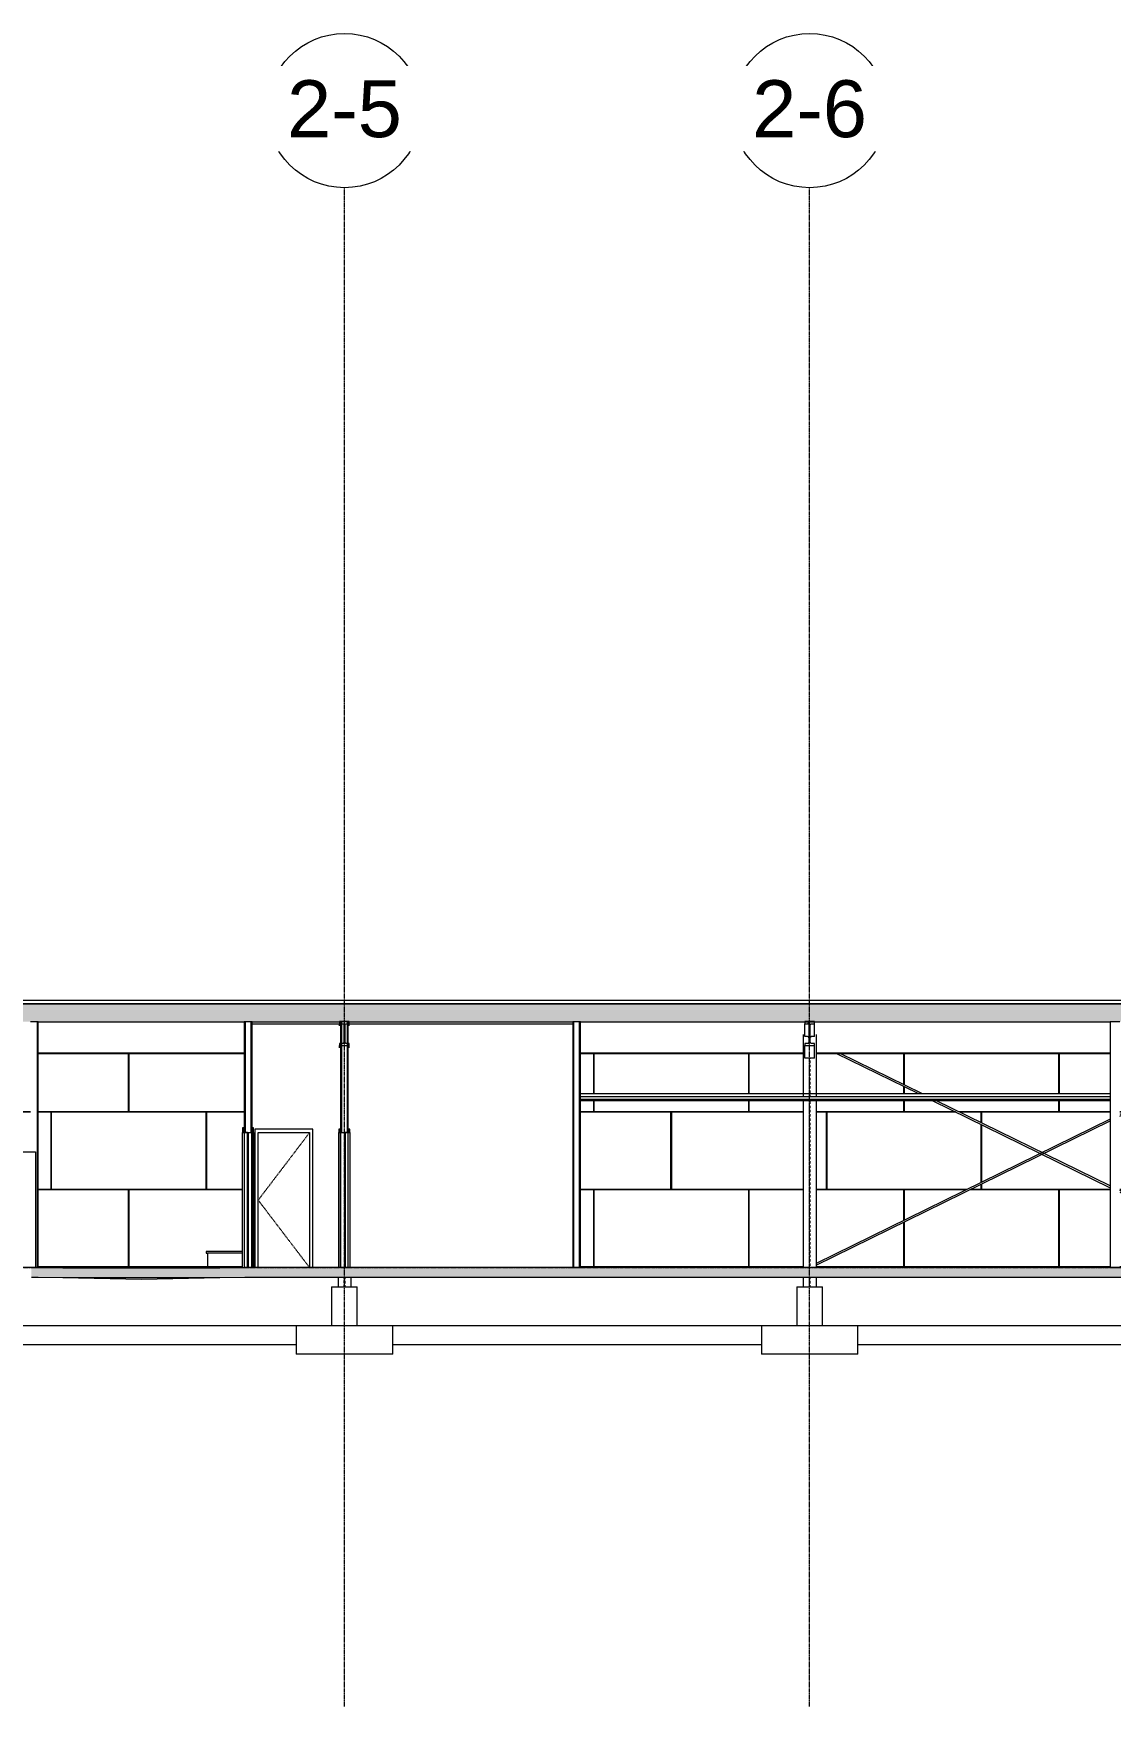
# Model space of a CAD drawing. Header units: inches. Extents: x -23565 to -43, y -324 to 853.
# Drawn here: x -17857 to -17186, y -273 to 768 of the extents above; entities that cross this region are included whole.
import ezdxf

# ---------------------------------------------------------------- set-up
doc = ezdxf.new("R2010")
doc.units = ezdxf.units.IN
doc.header["$MEASUREMENT"] = 0
for name, pattern in [('Dash 1_16_', [0.125, 0.0625, -0.0625]), ('Grid Line 1_2_', [0.875, 0.5, -0.125, 0.125, -0.125]), ('Hidden 1_8_', [0.1875, 0.125, -0.0625])]:
    doc.linetypes.add(name, pattern=pattern)
for name, color, linetype, lineweight in [('A-CLNG', 13, 'Continuous', 13), ('A-CLNG-PATT', 13, 'Continuous', 25), ('A-DOOR', 31, 'Continuous', 13), ('A-DOOR-FRAM', 31, 'Continuous', 9), ('A-FLOR', 192, 'Continuous', 13), ('A-FLOR-LEVL', 51, 'Continuous', 9), ('A-FLOR-PATT', 8, 'Continuous', 25), ('A-ROOF', 132, 'Continuous', 13), ('A-WALL', 113, 'Continuous', 13), ('A-WALL-PATT', 111, 'Continuous', 25), ('I-FURN', 30, 'Continuous', 13), ('I-WALL', 2, 'Continuous', 13), ('P-SANR-FIXT', 6, 'Continuous', 13), ('S-BEAM', 12, 'Continuous', 13), ('S-COLS', 52, 'Continuous', 13), ('S-FNDN', 32, 'Continuous', 13), ('S-GRID', 1, 'Continuous', 9), ('S-GRID-IDEN', 1, 'Continuous', 9)]:
    doc.layers.add(name, color=color, linetype=linetype, lineweight=lineweight)
doc.styles.add('Arial_1', font='arial.ttf', dxfattribs={"height": 35.407186})
pattern_1 = [(0, (-33539.073, 67.247), (61.44, 15.36), [2.534, -43.546, 2.534, -43.546, -245.76]), (0, (-33539.073, 67.247), (61.44, 15.36), [-92.16, 2.534, -89.626, 2.534, -43.546, -107.52]), (0, (-33539.073, 67.247), (61.44, 15.36), [-230.4, 2.534, -28.186, 2.534, -74.266]), (120, (-33516.033, 74.927), (-44.02215, 45.528601), [2.534, -43.546, 2.534, -43.546, -245.76]), (120, (-33516.033, 74.927), (-44.02215, 45.528601), [-92.16, 2.534, -89.626, 2.534, -43.546, -107.52]), (120, (-33516.033, 74.927), (-44.02215, 45.528601), [-230.4, 2.534, -28.186, 2.534, -74.266]), (240, (-33508.353, 105.647), (-17.41785, -60.888601), [2.534, -43.546, 2.534, -43.546, -245.76]), (240, (-33508.353, 105.647), (-17.41785, -60.888601), [-92.16, 2.534, -89.626, 2.534, -43.546, -107.52]), (240, (-33508.353, 105.647), (-17.41785, -60.888601), [-230.4, 2.534, -28.186, 2.534, -74.266])]

# ---------------------------------------------------------------- blocks, each defined once
blk = doc.blocks.new('Locker-Double Stacked - one-11070-Building Section - East_West looking South _ Fitness Center')
at = {"layer": 'I-FURN', "color": 8, "lineweight": 9}
for p, q in [((-25322.8, 72), (-25304.8, 72)), ((-25322.8, 72), (-25322.8, 0)), ((-25304.8, 72), (-25304.8, 0)), ((-25304.8, 0), (-25322.8, 0))]:
    blk.add_line(p, q, dxfattribs=at)
blk = doc.blocks.new('Locker Rooms and Restrooms_rvt-2-Building Section - East_West looking South _ Fitness Center')
at = {"color": 8, "lineweight": 9}
blk.add_blockref('Locker-Double Stacked - one-11070-Building Section - East_West looking South _ Fitness Center', (0, 0), dxfattribs=at)
blk = doc.blocks.new('Struct_Xcel_Sports Complex_rvt-2-Building Section - East_West looking South _ Fitness Center')
at = {"layer": 'A-FLOR-PATT', "lineweight": 9}
h = blk.add_hatch(dxfattribs=at)
h.set_pattern_fill('FP_35', color=256, style=0, pattern_type=2)
h.set_pattern_definition([(50, (-33539.073, 67.247), (55.0854, -4.81984), [5.76, -63.36]), (355, (-33539.073, 67.247), (-10.6557, 57.76853), [4.608, -50.688]), (100.451, (-33534.483, 66.846), (44.42947, 52.94866), [4.895, -53.848]), (46.184, (-33539.07, 82.61), (81.96444, -12.71212), [8.64, -95.04]), (96.636, (-33532.24, 81.55), (71.7815, 74.8124), [7.343, -80.772]), (351.184, (-33539.07, 82.61), (71.78195, 74.81243), [6.912, -76.032]), (21, (-33531.393, 78.767), (45.84207, -30.92146), [5.76, -63.36]), (326, (-33531.393, 78.767), (18.68706, 55.69148), [4.608, -50.688]), (71.451, (-33527.573, 76.19), (64.5289, 24.7701), [4.895, -53.848]), (37.5, (-33539.073, 67.247), (0.933895, 25.566816), [2.534, -47.539, 2.534, -48.922, -50.88]), (37.5, (-33539.073, 67.247), (0.933895, 25.566816), [-101.53, 2.534, -48.346]), (7.5, (-33539.073, 67.247), (20.20404, 30.2913), [2.534, -26.803, 2.534, -46.387, -19.392]), (7.5, (-33539.073, 67.247), (20.20404, 30.2913), [-78.259, 2.534, -16.858]), (327.5, (-33556.2, 67.247), (40.997785, -1.732403), [2.534, -16.666, 2.534, -57.37, -79.488]), (327.5, (-33556.2, 67.247), (40.997785, -1.732403), [-79.104, 2.534, -76.954]), (317.5, (-33563.88, 67.247), (44.78888, 7.68784), [2.534, -22.426, 2.534, -37.248, -56.448]), (317.5, (-33563.88, 67.247), (44.78888, 7.68784), [-64.742, 2.534, -53.914])])
h.paths.add_polyline_path([(-25189.9, -6.3), (-25174.5, -6), (-22066.1, -6), (-22066.1, 0), (-25174.5, 0), (-25189.9, -0.3), (-25287.7, -0.3), (-25307.2, 0), (-25307.2, -6), (-25303, -6), (-25287.7, -6.3), (-25241, -6.3)], flags=0)
h.paths.add_polyline_path([(-25942.9, -6), (-25737.9, -6), (-25737.9, 0), (-26272.9, 0), (-26272.9, -6), (-26083.2, -6)], flags=0)
at = {"layer": 'A-FLOR', "color": 7}
for p, q in [((-25303, 0), (-25304.8, 0)), ((-25287.7, -0.3), (-25303, 0)), ((-25307.2, -6), (-25303, -6)), ((-25303, -6), (-25287.7, -6.3)), ((-25189.9, -0.3), (-25287.7, -0.3)), ((-25287.7, -6.3), (-25189.9, -6.3)), ((-25174.5, 0), (-25189.9, -0.3)), ((-25189.9, -6.3), (-25174.5, -6)), ((-24228.2, 0), (-25174.5, 0)), ((-25174.5, -6), (-22066.1, -6))]:
    blk.add_line(p, q, dxfattribs=at)
at = {"layer": 'A-FLOR', "color": 8, "lineweight": 9}
for p, q in [((-25287.7, -6.3), (-25238.8, -7.3)), ((-25238.8, -7.3), (-25189.9, -6.3))]:
    blk.add_line(p, q, dxfattribs=at)
at = {"layer": 'S-FNDN', "color": 8, "lineweight": 9}
for p, q in [((-25120.4, -12), (-25104.4, -12)), ((-25120.4, -12), (-25120.4, -36)), ((-25104.4, -36), (-25104.4, -12)), ((-24830.9, -12), (-24814.9, -12)), ((-24830.9, -12), (-24830.9, -36)), ((-24814.9, -36), (-24814.9, -12)), ((-25371.9, -36), (-25142.4, -36)), ((-25142.4, -36), (-25082.4, -36)), ((-25142.4, -36), (-25142.4, -54)), ((-25082.4, -36), (-24852.9, -36)), ((-25082.4, -54), (-25082.4, -36)), ((-24852.9, -36), (-24792.9, -36)), ((-24852.9, -36), (-24852.9, -54)), ((-24792.9, -36), (-24563.4, -36)), ((-24792.9, -54), (-24792.9, -36)), ((-25142.4, -48), (-25371.9, -48)), ((-24852.9, -48), (-25082.4, -48)), ((-24563.4, -48), (-24792.9, -48)), ((-25082.4, -54), (-25142.4, -54)), ((-24792.9, -54), (-24852.9, -54))]:
    blk.add_line(p, q, dxfattribs=at)
blk = doc.blocks.new('W-Wide Flange-Column - B2_E-V16-Building Section - East_West looking South _ Fitness Center')
at = {"layer": 'S-COLS', "color": 8, "lineweight": 9}
for p, q in [((-24826.9, 145), (-24826.9, 106.2)), ((-24818.9, 145), (-24818.9, 106.2)), ((-24826.9, 104), (-24826.9, 0)), ((-24818.9, 104), (-24818.9, 0)), ((-24826.9, -6), (-24826.9, -12)), ((-24818.9, -6), (-24818.9, -12))]:
    blk.add_line(p, q, dxfattribs=at)
at = {"layer": 'S-COLS', "color": 8, "linetype": 'Hidden 1_8_', "lineweight": 9}
for p, q in [((-24823, 106.2), (-24823, 130.2)), ((-24822.7, 130.2), (-24822.7, 106.2)), ((-24823, 0), (-24823, 104)), ((-24822.7, 104), (-24822.7, 0)), ((-24823, -12), (-24823, -6)), ((-24822.7, -6), (-24822.7, -12))]:
    blk.add_line(p, q, dxfattribs=at)
blk = doc.blocks.new('W-Wide Flange-Column - B2_E-V17-Building Section - East_West looking South _ Fitness Center')
at = {"layer": 'S-COLS', "color": 8, "lineweight": 9}
for p, q in [((-25116.4, -6), (-25116.4, -12)), ((-25108.4, -6), (-25108.4, -12))]:
    blk.add_line(p, q, dxfattribs=at)
at = {"layer": 'S-COLS', "color": 8, "linetype": 'Hidden 1_8_', "lineweight": 9}
for p, q in [((-25112.5, -12), (-25112.5, -6)), ((-25112.2, -6), (-25112.2, -12))]:
    blk.add_line(p, q, dxfattribs=at)
blk = doc.blocks.new('W-Wide Flange - 1_-3_ deep-V25-Building Section - East_West looking South _ Fitness Center')
at = {"layer": 'S-BEAM', "lineweight": 9}
h = blk.add_hatch(dxfattribs=at)
h.set_pattern_fill('FP_12', color=8, style=0, pattern_type=2)
h.set_pattern_definition([(45, (-33539.073, 67.247), (-19.00703, 19.00703), []), (45, (-33539.073, 96.047), (-19.00703, 19.00703), [])])
h.paths.add_polyline_path([(-24825.9, 138.1), (-24819.9, 138.1), (-24819.9, 139.5), (-24821.8, 139.5), (-24822.2, 139.7), (-24822.4, 140), (-24822.5, 140.3), (-24822.5, 151.1), (-24822.3, 151.4), (-24822, 151.7), (-24821.6, 151.7), (-24819.9, 151.7), (-24819.9, 153.1), (-24825.9, 153.1), (-24825.9, 151.7), (-24824, 151.7), (-24823.6, 151.6), (-24823.4, 151.2), (-24823.3, 150.9), (-24823.3, 140.2), (-24823.5, 139.8), (-24823.8, 139.5), (-24824.2, 139.5), (-24825.9, 139.5)], flags=0)
at = {"layer": 'S-BEAM', "color": 7}
for p, q in [((-24819.9, 153.1), (-24825.9, 153.1)), ((-24825.9, 153.1), (-24825.9, 151.7)), ((-24825.9, 151.7), (-24824.2, 151.7)), ((-24823.3, 150.9), (-24823.3, 140.3)), ((-24822.5, 140.3), (-24822.5, 150.9)), ((-24821.6, 151.7), (-24819.9, 151.7)), ((-24819.9, 151.7), (-24819.9, 153.1)), ((-24824.2, 139.5), (-24825.9, 139.5)), ((-24825.9, 139.5), (-24825.9, 138.1)), ((-24825.9, 138.1), (-24819.9, 138.1)), ((-24819.9, 139.5), (-24821.6, 139.5)), ((-24819.9, 138.1), (-24819.9, 139.5))]:
    blk.add_line(p, q, dxfattribs=at)
at = {"layer": 'S-BEAM', "color": 8, "lineweight": 9}
for p, q in [((-24825.9, 143.8), (-24825.9, 151.7)), ((-24819.9, 143.8), (-24819.9, 151.7)), ((-24824.2, 143.8), (-24825.9, 143.8)), ((-24825.9, 130.2), (-24825.9, 138.1)), ((-24819.9, 143.8), (-24821.6, 143.8)), ((-24819.9, 130.2), (-24819.9, 138.1)), ((-24819.9, 130.2), (-24825.9, 130.2))]:
    blk.add_line(p, q, dxfattribs=at)
at = {"layer": 'S-BEAM', "color": 7, "flags": 128}
for points in [[(-24824.2, 151.7), (-24824, 151.7), (-24823.8, 151.7), (-24823.6, 151.6), (-24823.5, 151.4), (-24823.4, 151.2), (-24823.3, 151.1), (-24823.3, 150.9)], [(-24822.5, 150.9), (-24822.5, 151.1), (-24822.4, 151.2), (-24822.3, 151.4), (-24822.2, 151.6), (-24822, 151.7), (-24821.8, 151.7), (-24821.6, 151.7)], [(-24823.3, 140.3), (-24823.3, 140.2), (-24823.4, 140), (-24823.5, 139.8), (-24823.6, 139.7), (-24823.8, 139.5), (-24824, 139.5), (-24824.2, 139.5)], [(-24821.6, 139.5), (-24821.8, 139.5), (-24822, 139.5), (-24822.2, 139.7), (-24822.3, 139.8), (-24822.4, 140), (-24822.5, 140.2), (-24822.5, 140.3)]]:
    blk.add_lwpolyline(points, dxfattribs=at)
at = {"layer": 'S-BEAM', "color": 8, "lineweight": 9}
for centre, major_axis, start_param, end_param in [((-24824.2, 142.9), (-0.89, 0), 3.141593, 4.712389), ((-24821.6, 142.9), (0.89, 0), 1.570796, 3.141593)]:
    blk.add_ellipse(centre, major_axis=major_axis, ratio=0.999133, start_param=start_param, end_param=end_param, dxfattribs=at)
blk = doc.blocks.new('W-Wide Flange - 1_-3_ deep-V26-Building Section - East_West looking South _ Fitness Center')
at = {"layer": 'S-BEAM', "color": 7}
for p, q in [((-25109.4, 153.1), (-25115.4, 153.1)), ((-25115.4, 153.1), (-25115.4, 151.7)), ((-25115.4, 151.7), (-25113.7, 151.7)), ((-25112.8, 150.9), (-25112.8, 140.3)), ((-25112, 140.3), (-25112, 150.9)), ((-25111.1, 151.7), (-25109.4, 151.7)), ((-25109.4, 151.7), (-25109.4, 153.1)), ((-25113.7, 139.5), (-25115.4, 139.5)), ((-25115.4, 139.5), (-25115.4, 138.1)), ((-25115.4, 138.1), (-25109.4, 138.1)), ((-25109.4, 139.5), (-25111.1, 139.5)), ((-25109.4, 138.1), (-25109.4, 139.5))]:
    blk.add_line(p, q, dxfattribs=at)
at = {"layer": 'S-BEAM', "color": 8, "lineweight": 9}
for p, q in [((-25115.4, 150.3), (-25115.4, 151.7)), ((-25109.4, 150.3), (-25109.4, 151.7)), ((-25115.4, 136.7), (-25115.4, 138.1)), ((-25109.4, 136.7), (-25109.4, 138.1))]:
    blk.add_line(p, q, dxfattribs=at)
at = {"layer": 'S-BEAM', "color": 7, "flags": 128}
for points in [[(-25113.7, 151.7), (-25113.5, 151.7), (-25113.3, 151.7), (-25113.1, 151.6), (-25113, 151.4), (-25112.9, 151.2), (-25112.8, 151.1), (-25112.8, 150.9)], [(-25112, 150.9), (-25112, 151.1), (-25111.9, 151.2), (-25111.8, 151.4), (-25111.7, 151.6), (-25111.5, 151.7), (-25111.3, 151.7), (-25111.1, 151.7)], [(-25112.8, 140.3), (-25112.8, 140.2), (-25112.9, 140), (-25113, 139.8), (-25113.1, 139.7), (-25113.3, 139.5), (-25113.5, 139.5), (-25113.7, 139.5)], [(-25111.1, 139.5), (-25111.3, 139.5), (-25111.5, 139.5), (-25111.7, 139.7), (-25111.8, 139.8), (-25111.9, 140), (-25112, 140.2), (-25112, 140.3)]]:
    blk.add_lwpolyline(points, dxfattribs=at)
blk = doc.blocks.new('Single-Flush - 32_ x 84_-1272610-Building Section - East_West looking South _ Fitness Center')
at = {"layer": 'A-DOOR', "color": 8, "linetype": 'Dash 1_16_', "lineweight": 9}
for p in [(-25134.1, 84), (-25134.1, 0)]:
    blk.add_line(p, (-25166.1, 42), dxfattribs=at)
at = {"layer": 'A-DOOR-FRAM', "color": 8}
for p, q in [((-25168.1, 86), (-25168.1, 0)), ((-25132.1, 86), (-25168.1, 86)), ((-25166.1, 0), (-25166.1, 84)), ((-25166.1, 84), (-25134.1, 84)), ((-25134.1, 84), (-25134.1, 0)), ((-25132.1, 0), (-25132.1, 86))]:
    blk.add_line(p, q, dxfattribs=at)
blk = doc.blocks.new('Single-Flush - 32_ x 84_-460923-Building Section - East_West looking South _ Fitness Center')
at = {"layer": 'A-DOOR', "color": 7}
for p, q in [((-25112, 84), (-25112, 0)), ((-25110, 84), (-25112, 84)), ((-25110, 0), (-25110, 84)), ((-25112, 0), (-25110, 0))]:
    blk.add_line(p, q, dxfattribs=at)
at = {"layer": 'A-DOOR-FRAM', "color": 7, "lineweight": 13}
for p, q in [((-25115.9, 86), (-25115.9, 84)), ((-25114.9, 86), (-25115.9, 86)), ((-25115.9, 84), (-25114.9, 84)), ((-25114.9, 84), (-25114.9, 86)), ((-25109, 86), (-25110, 86)), ((-25110, 86), (-25110, 84)), ((-25110, 84), (-25109, 84)), ((-25109, 84), (-25109, 86))]:
    blk.add_line(p, q, dxfattribs=at)
at = {"layer": 'A-DOOR-FRAM', "color": 8}
for p, q in [((-25115.9, 0), (-25115.9, 84)), ((-25114.9, 84), (-25114.9, 0)), ((-25109, 84), (-25109, 0))]:
    blk.add_line(p, q, dxfattribs=at)
blk = doc.blocks.new('Single-Flush - 36_ x 84_-1318909-Building Section - East_West looking South _ Fitness Center')
at = {"layer": 'A-DOOR', "color": 7}
for p, q in [((-25172.8, 84), (-25174.8, 84)), ((-25174.8, 84), (-25174.8, 0)), ((-25172.8, 0), (-25172.8, 84)), ((-25174.8, 0), (-25172.8, 0))]:
    blk.add_line(p, q, dxfattribs=at)
at = {"layer": 'A-DOOR-FRAM', "color": 7, "lineweight": 13}
for p, q in [((-25175.8, 87), (-25175.8, 84)), ((-25174.8, 87), (-25175.8, 87)), ((-25175.8, 84), (-25174.8, 84)), ((-25174.8, 84), (-25174.8, 87)), ((-25169, 87), (-25170, 87)), ((-25170, 87), (-25170, 84)), ((-25170, 84), (-25169, 84)), ((-25169, 84), (-25169, 87))]:
    blk.add_line(p, q, dxfattribs=at)
at = {"layer": 'A-DOOR-FRAM', "color": 8}
for p, q in [((-25175.8, 0), (-25175.8, 84)), ((-25170, 0), (-25170, 84)), ((-25169, 84), (-25169, 0)), ((-25175.8, 0), (-25174.8, 0))]:
    blk.add_line(p, q, dxfattribs=at)
blk = doc.blocks.new('W-Wide Flange - W12X19-1732174-Building Section - East_West looking South _ Fitness Center')
at = {"layer": 'S-BEAM', "color": 8, "lineweight": 9}
for p, q in [((-25303, 133.6), (-25174.8, 133.6)), ((-25303, 133.2), (-25174.8, 133.2)), ((-24965.5, 133.6), (-24826.9, 133.6)), ((-24965.5, 133.2), (-24826.9, 133.2)), ((-24818.9, 133.6), (-24635.9, 133.6)), ((-24818.9, 133.2), (-24635.9, 133.2))]:
    blk.add_line(p, q, dxfattribs=at)
blk = doc.blocks.new('Round Bar - 1_-1264636-Building Section - East_West looking South _ Fitness Center')
at = {"layer": 'S-BEAM', "color": 8, "lineweight": 9}
for p, q in [((-24629.9, 94.1), (-24550.1, 133.2)), ((-24552.4, 133.2), (-24629.9, 95.2)), ((-24635.9, 92.3), (-24818.9, 2.5)), ((-24818.9, 1.4), (-24635.9, 91.2))]:
    blk.add_line(p, q, dxfattribs=at)
blk = doc.blocks.new('Round Bar - 1_-1264677-Building Section - East_West looking South _ Fitness Center')
at = {"layer": 'S-BEAM', "color": 8, "lineweight": 9}
for p, q in [((-24806.2, 133.2), (-24755.2, 108.3)), ((-24753, 108.3), (-24803.9, 133.2)), ((-24746.6, 104), (-24635.9, 49.7)), ((-24635.9, 50.8), (-24744.3, 104)), ((-24537.4, 2.5), (-24629.9, 47.9)), ((-24629.9, 46.8), (-24537.4, 1.4))]:
    blk.add_line(p, q, dxfattribs=at)
blk = doc.blocks.new('Basin_Mop_Service-24x24-Zurn-Z1996-24 - 24 x 24 x 10-1384526-Building Section - East_West looking South _ Fitness Center')
at = {"layer": 'P-SANR-FIXT', "color": 8, "lineweight": 9}
for p, q in [((-25198.5, 10), (-25198.5, 9)), ((-25175.8, 10), (-25198.5, 10)), ((-25198.5, 9), (-25197.7, 9)), ((-25197.7, 9), (-25197.7, 0)), ((-25175.8, 9), (-25197.7, 9)), ((-25197.7, 0), (-25175.8, 0))]:
    blk.add_line(p, q, dxfattribs=at)
blk = doc.blocks.new('Grid - Grid Head - Circle-14747-Building Section - East_West looking South _ Fitness Center')
at = {"layer": 'S-GRID-IDEN'}
blk.add_circle((-23085.9, 719.9), 48, dxfattribs=at)

msp = doc.modelspace()

# ---------------------------------------------------------------- hatches: boundary and pattern name
at = {"layer": 'A-CLNG-PATT', "lineweight": 9}
h = msp.add_hatch(dxfattribs=at)
h.set_pattern_fill('FP_20', color=8, style=0, pattern_type=2)
h.set_pattern_definition([(161.57, (-33538.113, 68.207), (-7.6802237, -0.0009796), [0, -54.643, 6.067, 0]), (18.43, (-33540.033, 68.207), (-7.6802237, 0.0009796), [0, -54.643, 6.067, 0]), (108.43, (-33538.113, 68.207), (3.8382953, -19.20136532), [18.211, -42.499]), (71.57, (-33540.033, 68.207), (3.8382953, 19.20136532), [18.211, -42.499])])
h.paths.add_polyline_path([(-18822.42795, 152.92201), (-15349.42795, 152.92201), (-15349.42795, 164.05666), (-18822.42795, 164.05666), (-18822.42795, 154.604)], flags=0)
at = {"layer": 'A-WALL-PATT', "lineweight": 9}
h = msp.add_hatch(dxfattribs=at)
h.set_pattern_fill('FP_13', color=8, style=0, pattern_type=2)
h.set_pattern_definition(pattern_1)
h.paths.add_polyline_path([(-17853.49045, 0), (-17853.49045, 152.92201), (-17854.11545, 152.92201), (-17854.11545, 0)], flags=0)
h = msp.add_hatch(dxfattribs=at)
h.set_pattern_fill('FP_13', color=8, style=0, pattern_type=2)
h.set_pattern_definition(pattern_1)
h.paths.add_polyline_path([(-17724.74045, 84), (-17724.74045, 152.92201), (-17725.36545, 152.92201), (-17725.36545, 84)], flags=0)
h = msp.add_hatch(dxfattribs=at)
h.set_pattern_fill('FP_13', color=8, style=0, pattern_type=2)
h.set_pattern_definition(pattern_1)
h.paths.add_polyline_path([(-17720.49045, 84), (-17720.49045, 152.92201), (-17721.11545, 152.92201), (-17721.11545, 84)], flags=0)
h = msp.add_hatch(dxfattribs=at)
h.set_pattern_fill('FP_13', color=8, style=0, pattern_type=2)
h.set_pattern_definition(pattern_1)
h.paths.add_polyline_path([(-17520.24045, 0), (-17520.24045, 152.92201), (-17520.86545, 152.92201), (-17520.86545, 0)], flags=0)
h = msp.add_hatch(dxfattribs=at)
h.set_pattern_fill('FP_13', color=8, style=0, pattern_type=2)
h.set_pattern_definition(pattern_1)
h.paths.add_polyline_path([(-17515.99045, 0), (-17515.99045, 152.92201), (-17516.61545, 152.92201), (-17516.61545, 0)], flags=0)
h = msp.add_hatch(dxfattribs=at)
h.set_pattern_fill('FP_16', color=8, style=0, pattern_type=2)
h.set_pattern_definition([(90, (-32272.6, 193.25), (-193, -193), [48, -145]), (180, (-32272.6, 193.25), (-2e-14, -193), [96, -97]), (270, (-32368.6, 241.25), (-193, -193), [48, -145]), (180, (-32272.6, 241.25), (-2e-14, -193), [96, -97]), (270, (-32369.1, 241.25), (-193, -193), [48, -145]), (180, (-32369.1, 241.25), (-2e-14, -193), [96, -97]), (90, (-32465.1, 193.25), (-193, -193), [48, -145]), (180, (-32369.1, 193.25), (-2e-14, -193), [96, -97]), (90, (-32320.35, 241.5), (-193, -193), [48, -145]), (180, (-32272.23, 241.5), (-2e-14, -193), [48.125, -144.875]), (180, (-32272.23, 289.5), (-2e-14, -193), [48.125, -144.875]), (90, (-32416.85, 241.5), (-193, -193), [48, -145]), (180, (-32320.85, 241.5), (-2e-14, -193), [96, -97]), (270, (-32320.85, 289.5), (-193, -193), [48, -145]), (180, (-32320.85, 289.5), (-2e-14, -193), [96, -97]), (180, (-32417.35, 241.5), (-2e-14, -193), [48, -145]), (270, (-32417.35, 289.5), (-193, -193), [48, -145]), (180, (-32417.35, 289.5), (-2e-14, -193), [48, -145]), (90, (-32272.6, 289.75), (-193, -193), [48, -145]), (180, (-32272.6, 289.75), (-2e-14, -193), [96, -97]), (270, (-32368.6, 337.75), (-193, -193), [48, -145]), (180, (-32272.6, 337.75), (-2e-14, -193), [96, -97]), (270, (-32369.1, 337.75), (-193, -193), [48, -145]), (180, (-32369.1, 337.75), (-2e-14, -193), [96, -97]), (90, (-32465.1, 289.75), (-193, -193), [48, -145]), (180, (-32369.1, 289.75), (-2e-14, -193), [96, -97]), (90, (-32320.35, 338), (-193, -193), [48, -145]), (180, (-32272.23, 338), (-2e-14, -193), [48.125, -144.875]), (180, (-32272.23, 386), (-2e-14, -193), [48.125, -144.875]), (90, (-32416.85, 338), (-193, -193), [48, -145]), (180, (-32320.85, 338), (-2e-14, -193), [96, -97]), (270, (-32320.85, 386), (-193, -193), [48, -145]), (180, (-32320.85, 386), (-2e-14, -193), [96, -97]), (180, (-32417.35, 338), (-2e-14, -193), [48, -145]), (270, (-32417.35, 386), (-193, -193), [48, -145]), (180, (-32417.35, 386), (-2e-14, -193), [48, -145])])
h.paths.add_polyline_path([(-17853.49045, 0), (-17726.36545, 0), (-17726.36545, 87), (-17725.36545, 87), (-17725.36545, 133.22708), (-17853.49045, 133.22708), (-17853.49045, 76.46)], flags=0)
h.paths.add_polyline_path([(-17858.36545, 96), (-17858.36545, 133.22708), (-17899.05295, 133.22708), (-17899.05295, 96), (-17861.72345, 96)], flags=0)
h = msp.add_hatch(dxfattribs=at)
h.set_pattern_fill('FP_23', color=8, style=0, pattern_type=2)
h.set_pattern_definition([(90, (-31741.85, 241.5), (-193, -193), [48, -145]), (180, (-31741.85, 241.5), (-2e-14, -193), [96, -97]), (270, (-31837.85, 289.5), (-193, -193), [48, -145]), (180, (-31741.85, 289.5), (-2e-14, -193), [96, -97]), (270, (-31838.35, 289.5), (-193, -193), [48, -145]), (180, (-31838.35, 289.5), (-2e-14, -193), [96, -97]), (90, (-31934.35, 241.5), (-193, -193), [48, -145]), (180, (-31838.35, 241.5), (-2e-14, -193), [96, -97]), (90, (-31789.6, 289.75), (-193, -193), [48, -145]), (180, (-31741.48, 289.75), (-2e-14, -193), [48.125, -144.875]), (180, (-31741.48, 337.75), (-2e-14, -193), [48.125, -144.875]), (90, (-31886.1, 289.75), (-193, -193), [48, -145]), (180, (-31790.1, 289.75), (-2e-14, -193), [96, -97]), (270, (-31790.1, 337.75), (-193, -193), [48, -145]), (180, (-31790.1, 337.75), (-2e-14, -193), [96, -97]), (180, (-31886.6, 289.75), (-2e-14, -193), [48, -145]), (270, (-31886.6, 337.75), (-193, -193), [48, -145]), (180, (-31886.6, 337.75), (-2e-14, -193), [48, -145]), (90, (-31741.85, 338), (-193, -193), [48, -145]), (180, (-31741.85, 338), (-2e-14, -193), [96, -97]), (270, (-31837.85, 386), (-193, -193), [48, -145]), (180, (-31741.85, 386), (-2e-14, -193), [96, -97]), (270, (-31838.35, 386), (-193, -193), [48, -145]), (180, (-31838.35, 386), (-2e-14, -193), [96, -97]), (90, (-31934.35, 338), (-193, -193), [48, -145]), (180, (-31838.35, 338), (-2e-14, -193), [96, -97]), (90, (-31789.6, 386.25), (-193, -193), [48, -145]), (180, (-31741.48, 386.25), (-2e-14, -193), [48.125, -144.875]), (180, (-31741.48, 434.25), (-2e-14, -193), [48.125, -144.875]), (90, (-31886.1, 386.25), (-193, -193), [48, -145]), (180, (-31790.1, 386.25), (-2e-14, -193), [96, -97]), (270, (-31790.1, 434.25), (-193, -193), [48, -145]), (180, (-31790.1, 434.25), (-2e-14, -193), [96, -97]), (180, (-31886.6, 386.25), (-2e-14, -193), [48, -145]), (270, (-31886.6, 434.25), (-193, -193), [48, -145]), (180, (-31886.6, 434.25), (-2e-14, -193), [48, -145])])
h.paths.add_polyline_path([(-17515.99045, 0), (-17377.42795, 0), (-17377.42795, 104), (-17515.99045, 104), (-17515.99045, 76.46)], flags=0)
h.paths.add_polyline_path([(-17180.42795, 0), (-17087.92795, 0), (-17087.92795, 1.41977), (-17180.42795, 46.76105), (-17180.42795, 37.388)], flags=0)
h.paths.add_polyline_path([(-17186.42795, 0), (-17186.42795, 49.72663), (-17228.68479, 70.43179), (-17369.42795, 1.32044), (-17369.42795, 0), (-17216.20935, 0)], flags=0)
h.paths.add_polyline_path([(-16798.42795, 0), (-16798.42795, 133.22708), (-17079.92795, 133.22708), (-17079.92795, 0), (-16808.94095, 0)], flags=0)
h.paths.add_polyline_path([(-17369.42795, 2.52162), (-17229.82001, 71.00717), (-17297.09398, 104), (-17369.42795, 104), (-17369.42795, 2.60867)], flags=0)
h.paths.add_polyline_path([(-17087.92795, 2.53356), (-17087.92795, 133.22708), (-17100.64217, 133.22708), (-17180.42795, 94.09815), (-17180.42795, 47.89786), (-17089.28686, 3.2)], flags=0)
h.paths.add_polyline_path([(-17186.42795, 50.84041), (-17186.42795, 91.1556), (-17227.53026, 70.998), (-17194.9612, 55.02533)], flags=0)
h.paths.add_polyline_path([(-17228.66579, 71.5549), (-17186.42795, 92.26938), (-17186.42795, 104), (-17294.82292, 104), (-17228.70882, 71.576)], flags=0)
h.paths.add_polyline_path([(-17180.42795, 95.21193), (-17102.91323, 133.22708), (-17180.42795, 133.22708), (-17180.42795, 95.996)], flags=0)
h.paths.add_polyline_path([(-17265.1467, 108.25), (-17186.42795, 108.25), (-17186.42795, 133.22708), (-17354.41835, 133.22708), (-17303.48887, 108.25), (-17282.69307, 108.25)], flags=0)
h.paths.add_polyline_path([(-17377.42795, 108.25), (-17377.42795, 133.22708), (-17515.99045, 133.22708), (-17515.99045, 108.25), (-17440.61045, 108.25)], flags=0)
h.paths.add_polyline_path([(-17369.42795, 108.25), (-17305.75993, 108.25), (-17356.68941, 133.22708), (-17369.42795, 133.22708), (-17369.42795, 115.532)], flags=0)

# ---------------------------------------------------------------- linework, layer by layer
at = {"layer": 'A-CLNG', "color": 7}
for p, q in [((-15361.24045, 164.05666), (-18822.42795, 164.05666)), ((-17853.49045, 152.92201), (-17725.36545, 152.92201)), ((-17720.49045, 152.92201), (-17665.42795, 152.92201)), ((-17660.55295, 152.92201), (-17520.86545, 152.92201)), ((-17515.99045, 152.92201), (-17186.42795, 152.92201)), ((-17186.42795, 106.25), (-17515.99045, 106.25)), ((-17186.42795, 104.625), (-17515.99045, 104.625)), ((-17515.99045, 104), (-17186.42795, 104))]:
    msp.add_line(p, q, dxfattribs=at)
at = {"layer": 'A-CLNG', "color": 8, "lineweight": 9}
msp.add_line((-17515.99045, 108.25), (-17186.42795, 108.25), dxfattribs=at)
at = {"layer": 'A-FLOR-LEVL', "linetype": 'Grid Line 1_2_'}
msp.add_line((-19107.86138, 0), (-13619.10115, 0), dxfattribs=at)
at = {"layer": 'A-ROOF', "color": 7}
for p, q in [((-15361.67795, 166.1209), (-18823.17795, 166.1209)), ((-18822.42795, 164.11916), (-15361.67795, 164.11916))]:
    msp.add_line(p, q, dxfattribs=at)
at = {"layer": 'A-WALL', "color": 7}
for p, q in [((-17853.49045, 152.92201), (-17858.36545, 152.92201)), ((-17854.11545, 152.92201), (-17854.11545, 0)), ((-17720.49045, 152.92201), (-17725.36545, 152.92201)), ((-17724.74045, 152.92201), (-17724.74045, 84)), ((-17721.11545, 152.92201), (-17721.11545, 84)), ((-17660.55295, 152.92201), (-17665.42795, 152.92201)), ((-17664.80295, 152.92201), (-17664.80295, 84)), ((-17661.17795, 152.92201), (-17661.17795, 84)), ((-17515.99045, 152.92201), (-17520.86545, 152.92201)), ((-17520.24045, 0), (-17520.24045, 152.92201)), ((-17516.61545, 0), (-17516.61545, 152.92201)), ((-17180.42795, 152.92201), (-17186.42795, 152.92201))]:
    msp.add_line(p, q, dxfattribs=at)
at = {"layer": 'A-WALL', "color": 8, "lineweight": 9}
msp.add_line((-17853.49045, 0), (-17726.36545, 0), dxfattribs=at)
at = {"layer": 'I-WALL', "color": 7}
for p, q in [((-17853.49045, 0), (-17853.49045, 152.92201)), ((-17725.36545, 152.92201), (-17725.36545, 84)), ((-17720.49045, 84), (-17720.49045, 152.92201)), ((-17665.42795, 152.92201), (-17665.42795, 84)), ((-17660.55295, 84), (-17660.55295, 152.92201)), ((-17520.86545, 152.92201), (-17520.86545, 0)), ((-17515.99045, 0), (-17515.99045, 152.92201)), ((-17186.42795, 152.92201), (-17186.42795, 0)), ((-17725.36545, 84), (-17720.49045, 84)), ((-17665.42795, 84), (-17660.55295, 84)), ((-17855.30295, 0), (-17853.49045, 0)), ((-17520.86545, 0), (-17515.99045, 0)), ((-17186.42795, 0), (-17180.42795, 0))]:
    msp.add_line(p, q, dxfattribs=at)
at = {"layer": 'I-WALL', "color": 8, "lineweight": 9}
for p, q in [((-17665.92795, 151.49295), (-17720.49045, 151.49295)), ((-17520.86545, 151.49295), (-17659.92795, 151.49295)), ((-17722.92795, 84), (-17722.92795, 0)), ((-17720.49045, 84), (-17720.49045, 0)), ((-17665.42795, 0), (-17665.42795, 84)), ((-17662.99045, 84), (-17662.99045, 0))]:
    msp.add_line(p, q, dxfattribs=at)
at = {"layer": 'S-GRID', "linetype": 'Grid Line 1_2_'}
for p, q in [((-17662.92795, -273.16081), (-17662.92795, 671.89181)), ((-17662.92795, -273.16081), (-17662.92795, 671.89181)), ((-17373.42795, -273.16081), (-17373.42795, 671.89181)), ((-17373.42795, -273.16081), (-17373.42795, 671.89181))]:
    msp.add_line(p, q, dxfattribs=at)

# ---------------------------------------------------------------- block references
at = {"color": 250, "lineweight": 5}
for name in ['Locker Rooms and Restrooms_rvt-2-Building Section - East_West looking South _ Fitness Center', 'Struct_Xcel_Sports Complex_rvt-2-Building Section - East_West looking South _ Fitness Center']:
    msp.add_blockref(name, (7449.46227, 0), dxfattribs=at)
at = {"layer": 'A-DOOR', "color": 8, "lineweight": 9}
for name in ['Single-Flush - 36_ x 84_-1318909-Building Section - East_West looking South _ Fitness Center', 'Single-Flush - 32_ x 84_-1272610-Building Section - East_West looking South _ Fitness Center', 'Single-Flush - 32_ x 84_-460923-Building Section - East_West looking South _ Fitness Center']:
    msp.add_blockref(name, (7449.46227, 0), dxfattribs=at)
at = {"layer": 'P-SANR-FIXT', "color": 8, "lineweight": 9}
msp.add_blockref('Basin_Mop_Service-24x24-Zurn-Z1996-24 - 24 x 24 x 10-1384526-Building Section - East_West looking South _ Fitness Center', (7449.46227, 0), dxfattribs=at)
at = {"layer": 'S-BEAM', "color": 8, "lineweight": 9}
for name in ['W-Wide Flange - 1_-3_ deep-V26-Building Section - East_West looking South _ Fitness Center', 'W-Wide Flange - 1_-3_ deep-V25-Building Section - East_West looking South _ Fitness Center', 'W-Wide Flange - W12X19-1732174-Building Section - East_West looking South _ Fitness Center', 'Round Bar - 1_-1264636-Building Section - East_West looking South _ Fitness Center', 'Round Bar - 1_-1264677-Building Section - East_West looking South _ Fitness Center']:
    msp.add_blockref(name, (7449.46227, 0), dxfattribs=at)
at = {"layer": 'S-COLS', "color": 8, "lineweight": 9}
for name in ['W-Wide Flange-Column - B2_E-V16-Building Section - East_West looking South _ Fitness Center', 'W-Wide Flange-Column - B2_E-V17-Building Section - East_West looking South _ Fitness Center']:
    msp.add_blockref(name, (7449.46227, 0), dxfattribs=at)
at = {"layer": 'S-GRID-IDEN'}
for p in [(5422.96227, 0), (5712.46227, 0)]:
    msp.add_blockref('Grid - Grid Head - Circle-14747-Building Section - East_West looking South _ Fitness Center', p, dxfattribs=at)

# ---------------------------------------------------------------- next in the draw order: texts
at = {"layer": 'S-GRID-IDEN', "char_height": 35.407186, "width": 85.104, "attachment_point": 2, "line_spacing_factor": 0.938532, "style": 'Arial_1', "bg_fill": 3, "box_fill_scale": 1.25, "bg_fill_color": 0, "bg_fill_transparency": 0}
for s, insert in [('1-5', (-17662.93718, 738.76554)), ('1-6', (-17373.43718, 738.76554))]:
    msp.add_mtext(s, dxfattribs=dict(at, insert=insert))

# ---------------------------------------------------------------- next in the draw order: block references
at = {"layer": 'S-GRID-IDEN'}
for p in [(5422.96227, 0), (5712.46227, 0)]:
    msp.add_blockref('Grid - Grid Head - Circle-14747-Building Section - East_West looking South _ Fitness Center', p, dxfattribs=at)

# ---------------------------------------------------------------- next in the draw order: texts
at = {"layer": 'S-GRID-IDEN', "char_height": 35.407186, "width": 85.104, "attachment_point": 2, "line_spacing_factor": 0.938532, "style": 'Arial_1', "bg_fill": 3, "box_fill_scale": 1.25, "bg_fill_color": 0, "bg_fill_transparency": 0}
for s, insert in [('2-5', (-17662.93718, 738.76554)), ('2-6', (-17373.43718, 738.76554))]:
    msp.add_mtext(s, dxfattribs=dict(at, insert=insert))

doc.saveas('drawing.dxf')
